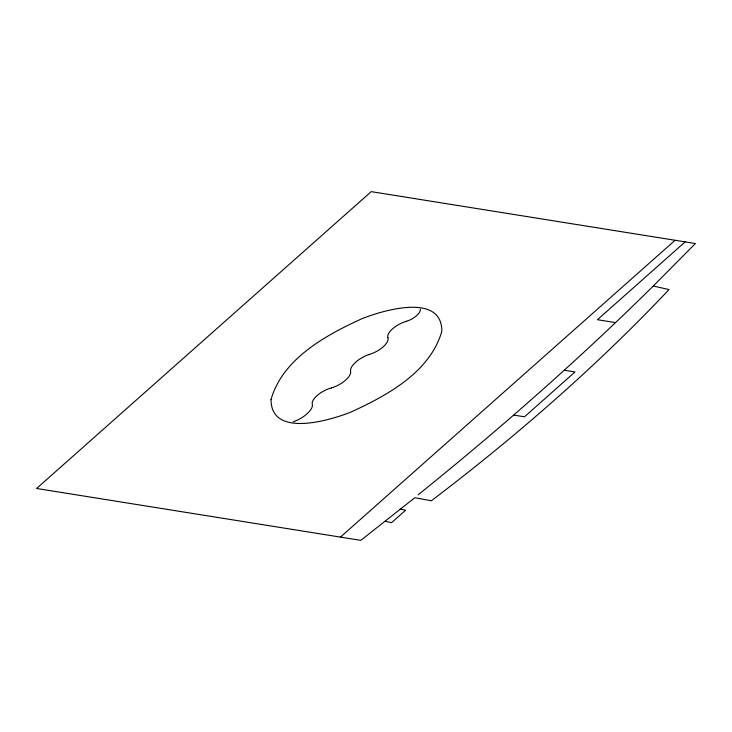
<?xml version="1.0" encoding="UTF-8"?>
<svg xmlns="http://www.w3.org/2000/svg" width="732" height="732" viewBox="0 0 732 732"><rect width="100%" height="100%" fill="white"/><g stroke="black" fill="none" stroke-linecap="round" stroke-linejoin="round"><path stroke-width="1.1" d="M653.264 286.029L695.4 243.527L371.216 191.638L36.6 488.482L360.785 540.362L414.815 497.742L431.358 500.761A1119.548 471.371 -28.7 0 0 669.011 289.57L653.264 286.029A1777.214 748.269 -28.7 0 1 616.994 321.22L607.725 329.995A1777.214 748.269 -28.7 0 1 418.137 494.795M340.472 537.105L675.087 240.27M685.161 241.88L597.431 319.71L615.557 322.611M564.418 370.291L575.004 371.984L524.478 416.81L513.891 415.117M385.197 521.312L391.556 522.675L405.583 510.231L400.157 509.014M293.285 421.76A18.218 7.668 -28.7 0 0 312.445 404.759A16.177 6.817 -28.7 0 1 317.148 395.545A16.177 6.817 -28.7 0 1 331.459 387.933M350.482 371.023A16.745 7.046 -28.7 0 1 331.477 387.878M350.555 370.978A17.348 7.302 -28.7 0 1 369.129 354.508M387.896 337.827A16.333 6.872 -28.7 0 1 369.148 354.453M387.987 337.781A16.058 6.762 -28.7 0 1 406.608 321.266M420.287 309.096A12.362 5.206 -28.7 0 1 406.626 321.22M271.041 399.489C270.877 438.349 330.114 420.241 350.573 412.217C386.816 395.683 430.123 372.286 441.835 331.267C442 292.407 382.763 310.514 362.303 318.539C326.069 335.073 282.753 358.47 271.041 399.489"/></g></svg>
